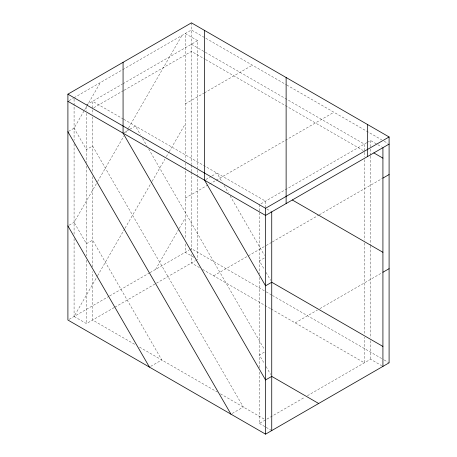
<?xml version="1.0" encoding="UTF-8"?>
<svg xmlns="http://www.w3.org/2000/svg" width="457" height="457" viewBox="0 0 457 457"><rect width="100%" height="100%" fill="white"/><g stroke="black" fill="none" stroke-linecap="round" stroke-linejoin="round"><path stroke-width="0.34" stroke-dasharray="2.29 1.71" d="M68.521 131.388L74.08 128.183L84.408 110.286M84.768 109.669L100.443 82.517M69.138 225.175L74.08 222.325L97.227 182.234M97.581 181.618L123.933 135.98M125.709 132.896L128.206 128.577M128.56 127.96L181.972 35.446M114.227 307.55L86.436 323.602L74.08 316.467L97.244 276.348M97.598 275.731L124.681 228.82M125.041 228.203L151.764 181.909M152.124 181.292L164.948 159.076M166.377 156.608L168.867 152.284M169.227 151.667L185.262 123.893M155.608 269.396L178.91 229.043M179.258 228.431L185.262 218.035M69.127 100.597L73.463 98.095M74.034 97.769L122.459 69.807M122.676 69.681L191.437 29.985L286.373 84.791M86.436 104.87L122.259 84.191M122.876 83.831L197.618 40.679L197.618 169.638M93.845 107.726L123.493 90.606M124.11 90.252L191.437 51.378L205.027 59.227M123.687 132.798L129.245 129.588M129.862 129.234L135.421 126.023L140.413 134.672M185.262 103.939L203.799 93.239M204.416 92.885L252.401 65.18M205.833 179.515L211.397 176.305M212.014 175.945L216.955 173.094L222.273 182.314M185.262 198.087L215.533 180.606M216.15 180.252L333.93 112.251M366.862 142.675L259.382 204.725L259.382 273.834M367.479 142.316L370.564 140.533L381.686 146.954M69.138 319.317L109.006 296.302M109.623 295.947L149.473 272.938M150.09 272.583L188.97 250.139M189.586 249.779L191.437 248.711L265.568 291.509M114.844 307.195L195.145 260.833M195.762 260.479L197.618 259.41L197.618 176.762M213.682 275.817L265.568 245.86M266.185 245.506L271.744 242.296M272.361 241.942L318.683 215.196M319.3 214.836L382.303 178.464M264.323 257.999L259.382 260.85L264.323 269.413M150.667 366.388L161.784 359.973L92.611 240.154L86.436 243.718L74.08 222.325M295.216 322.888L317.449 310.052M319.917 308.624L382.303 272.606M264.323 352.141L259.382 354.992L264.323 363.555M232.196 413.459L243.318 407.044L92.611 146.012L86.436 149.576L74.08 128.183M259.382 372.107L259.382 423.45L304.933 397.15M307.395 395.733L370.564 359.259L381.686 365.68M286.745 85.008L381.749 139.853M384.194 141.27L387.873 143.389M197.618 40.679L185.262 33.55L185.262 160.281M191.437 44.249L364.389 144.098L364.389 156.871M205.644 59.581L363.155 150.519M123.493 119.134L92.611 101.305L92.611 109.109M123.801 119.317L265.563 201.16L265.563 208.289M266.797 209.003L270.504 211.145M266.18 291.857L271.744 295.073M272.355 295.422L383.537 359.619M384.154 359.973L389.096 362.829M193.911 257.268L185.262 252.275L185.262 243.004M199.469 267.613L191.437 262.975L191.437 254.418M202.56 269.396L264.329 305.059M264.951 305.413L270.51 308.624M271.127 308.983L364.389 362.829L364.389 337.152M134.609 344.281L92.611 320.031L92.611 271.538M139.551 347.131L217.372 392.066M220.463 393.848L264.323 419.172M259.382 423.45L265.563 427.015M266.18 427.375L271.738 430.585M224.05 185.388L228.306 192.757M230.082 195.83L264.494 255.44M266.088 272.469L270.681 280.415M142.555 138.374L147.188 146.4M148.616 148.873L264.489 349.576M266.088 366.611L270.681 374.557M370.564 140.533L370.564 148.371M370.564 149.051L370.564 155.437M370.564 156.145L370.564 245.266M370.564 245.86L370.564 337.889M370.564 340.716L370.564 359.259M364.389 159.71L364.389 240.154M364.389 243.01L364.389 334.301M259.382 277.393L259.382 367.879M197.618 170.267L197.618 176.048M191.437 22.85L191.437 164.566M191.437 165.274L191.437 171.695M191.437 172.409L191.437 250.139M185.262 163.12L185.262 238.725M92.611 109.823L92.611 114.079M92.611 116.918L92.611 173.112M92.611 176.682L92.611 267.254M86.436 106.292L86.436 110.571M86.436 113.387L86.436 162.583M86.436 165.982L86.436 255.914M86.436 260.187L86.436 323.602M74.08 99.158L74.08 140.305M74.08 143.869L74.08 234.447M74.08 238.725L74.08 316.467"/><path stroke-width="0.69" d="M67.904 94.171L191.437 22.85L389.096 136.969L389.096 362.829L265.563 434.15L67.904 320.031L67.904 94.171L265.563 208.289L389.096 136.969M389.096 144.098L265.563 215.424L67.904 101.305M382.92 178.104L389.096 174.54M382.92 272.252L389.096 268.682M373.837 152.912L382.92 158.156M292.309 199.983L382.92 252.298M382.92 346.44L271.738 282.249L265.563 285.814L204.599 180.229L204.599 30.448M318.672 403.491L271.738 376.391L265.563 379.956L123.07 133.158L123.07 62.323M67.904 131.747L230.962 414.173M67.904 225.889L149.433 367.102M382.92 147.668L382.92 366.394M367.662 124.59L367.662 156.477M286.128 77.519L286.128 203.548M271.738 211.854L271.738 430.585M265.563 208.289L265.563 434.15"/></g></svg>
